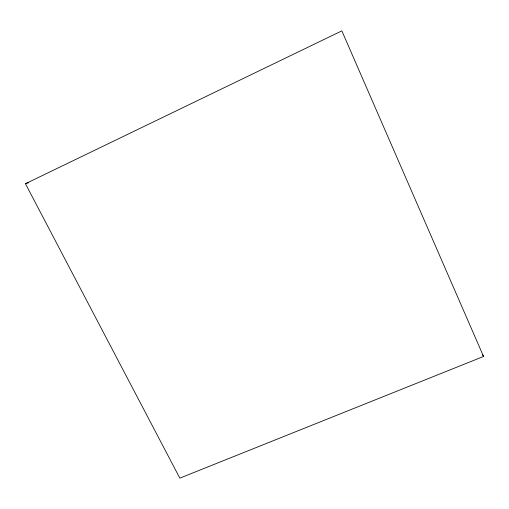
<?xml version="1.0" encoding="UTF-8"?>
<svg xmlns="http://www.w3.org/2000/svg" width="509" height="509" viewBox="0 0 509 509"><rect width="100%" height="100%" fill="white"/><g stroke="black" fill="none" stroke-linecap="round" stroke-linejoin="round"><path stroke-width="0.76" d="M25.45 183.73L341.851 30.858L483.55 356.465L179.823 478.142L25.45 183.73L28.447 182.718M482.303 354.436L483.55 356.465"/></g></svg>
